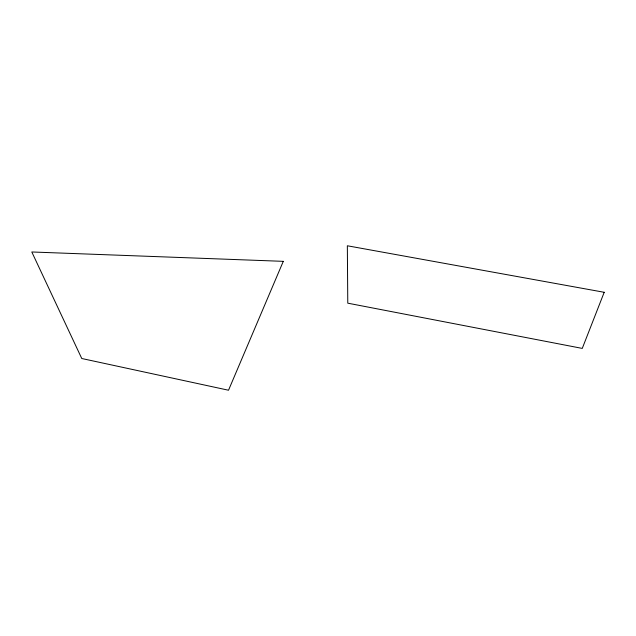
<?xml version="1.0" encoding="UTF-8"?>
<svg xmlns="http://www.w3.org/2000/svg" width="636" height="636" viewBox="0 0 636 636"><rect width="100%" height="100%" fill="white"/><g stroke="black" fill="none" stroke-linecap="round" stroke-linejoin="round"><path stroke-width="0.95" d="M604.2 292.29L582.266 348.409L347.781 303.173L347.343 245.774L604.2 292.29M283.29 261.34L228.523 390.226L81.758 358.505L31.8 251.975L283.29 261.34"/></g></svg>
